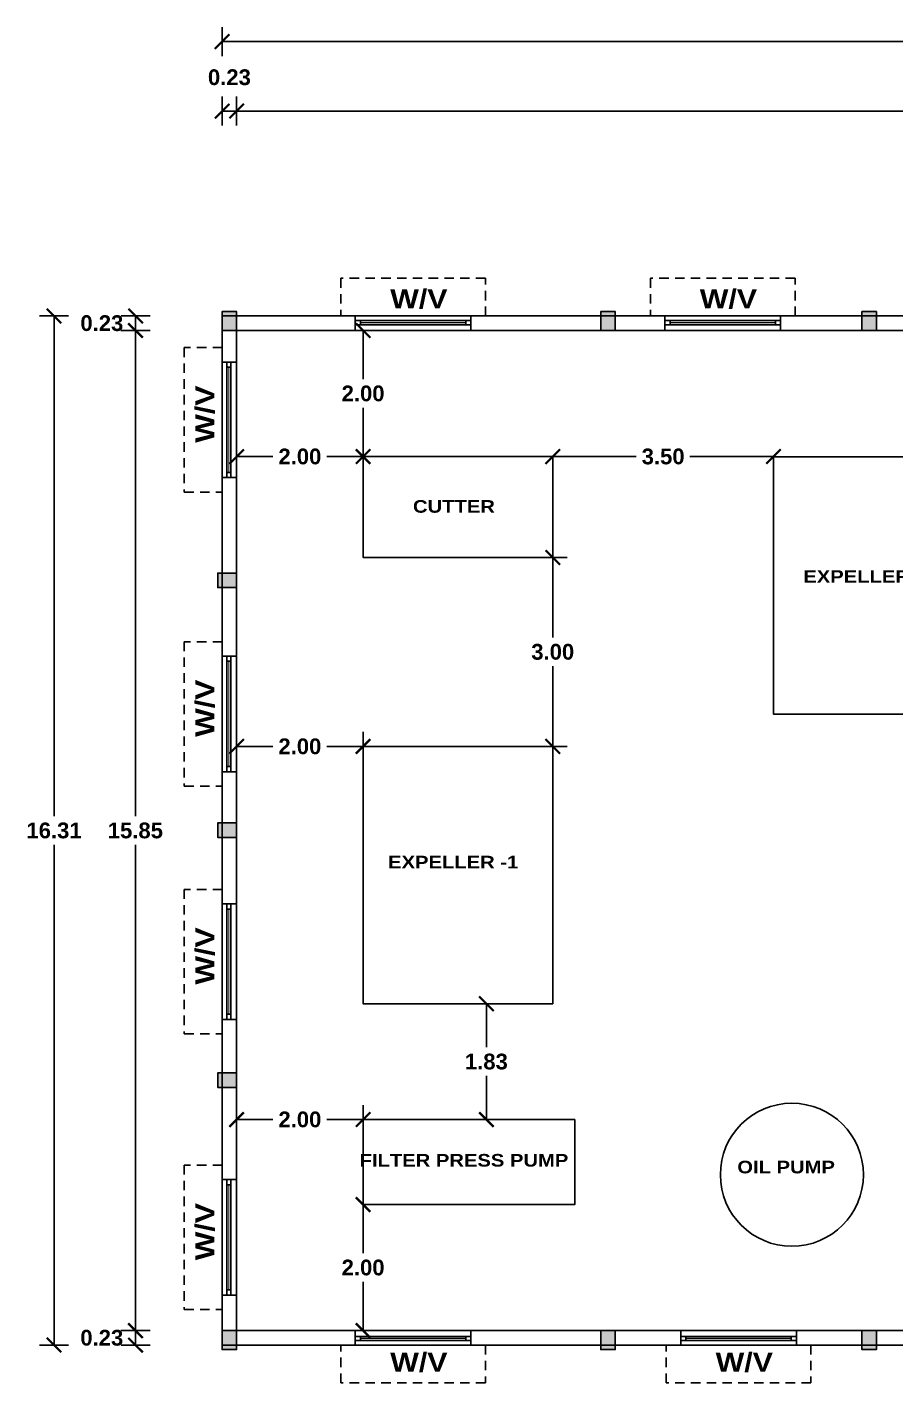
# Model space of a CAD drawing. Header units: metres. Extents: x 743 to 2261, y -742 to 557.
# Drawn here: x 2101.76 to 2115.52, y -720.45 to -698.96 of the extents above; entities that cross this region are included whole.
import ezdxf

# ---------------------------------------------------------------- set-up
doc = ezdxf.new("R2010")
doc.units = ezdxf.units.M
doc.linetypes.add('HIDDEN2', pattern=[0.1875, 0.125, -0.0625])
doc.styles.add('CEN-GOT', font='arialbd.ttf')
doc.styles.add('CGR', font='ariblk.ttf')
doc.styles.add('kavi', font='ARLRDBD.TTF')
doc.dimstyles.new('kavi', dxfattribs={"dimtxt": 0.11, "dimasz": 0.23, "dimexe": 0.18, "dimexo": 0.0625, "dimgap": 0.09, "dimtad": 0, "dimtih": 1, "dimtoh": 1, "dimzin": 0, "dimdsep": 46, "dimtxsty": 'kavi', "dimblk": 'ARCHTICK', "dimcen": 0.09, "dimse1": 1, "dimse2": 1, "dimadec": 0, "dimazin": 0, "dimtfac": 1, "dimtofl": 0, "dimtmove": 0, "dimatfit": 3, "dimldrblk": 'ARCHTICK', "dimfxl": 0, "dimtolj": 1, "dimtzin": 0, "dimarcsym": 0})

# ---------------------------------------------------------------- blocks, each defined once
blk = doc.blocks.new('_ArchTick')
at = {"color": 0, "linetype": 'ByBlock', "const_width": 0.15}
blk.add_lwpolyline([(-0.5, -0.5), (0.5, 0.5)], dxfattribs=at)
blk = doc.blocks.new('*D281')
at = {"color": 7, "linetype": 'ByBlock', "lineweight": -2}
for p, q in [((2104.851, -700.523), (2104.851, -700.063)), ((2105.081, -700.523), (2105.081, -700.063)), ((2104.851, -700.293), (2105.081, -700.293))]:
    blk.add_line(p, q, dxfattribs=at)
at = {"layer": 'Defpoints', "color": 0, "linetype": 'ByBlock'}
for p in [(2105.081, -700.293), (2104.851, -704.719), (2105.081, -704.719)]:
    blk.add_point(p, dxfattribs=at)
at = {"color": 7, "linetype": 'ByBlock', "lineweight": -2, "xscale": 0.23, "yscale": 0.23, "zscale": 0.23, "rotation": 180}
blk.add_blockref('_ArchTick', (2104.851, -700.293), dxfattribs=at)
at = {"color": 7, "linetype": 'ByBlock', "lineweight": -2, "xscale": 0.23, "yscale": 0.23, "zscale": 0.23}
blk.add_blockref('_ArchTick', (2105.081, -700.293), dxfattribs=at)
at = {"color": 0, "linetype": 'ByBlock', "insert": (2104.966, -699.758), "char_height": 0.25, "attachment_point": 5, "style": 'CEN-GOT'}
blk.add_mtext('\\A1;0.23', dxfattribs=at)
blk = doc.blocks.new('*D282')
at = {"color": 7, "lineweight": -2}
for p, q in [((2105.081, -700.523), (2105.081, -700.063)), ((2135.561, -700.523), (2135.561, -700.063)), ((2105.081, -700.293), (2119.798, -700.293)), ((2135.561, -700.293), (2120.843, -700.293))]:
    blk.add_line(p, q, dxfattribs=at)
at = {"layer": 'Defpoints', "color": 0}
for p in [(2135.561, -700.293), (2135.561, -704.298), (2105.081, -704.719)]:
    blk.add_point(p, dxfattribs=at)
at = {"color": 7, "lineweight": -2, "xscale": 0.23, "yscale": 0.23, "zscale": 0.23, "rotation": 180}
blk.add_blockref('_ArchTick', (2105.081, -700.293), dxfattribs=at)
at = {"color": 7, "lineweight": -2, "xscale": 0.23, "yscale": 0.23, "zscale": 0.23}
blk.add_blockref('_ArchTick', (2135.561, -700.293), dxfattribs=at)
at = {"color": 0, "insert": (2120.321, -700.293), "char_height": 0.25, "attachment_point": 5, "style": 'CEN-GOT'}
blk.add_mtext('\\A1;30.48', dxfattribs=at)
blk = doc.blocks.new('*D283')
at = {"color": 7, "lineweight": -2}
for p, q in [((2104.851, -699.422), (2104.851, -698.962)), ((2135.791, -699.422), (2135.791, -698.962)), ((2104.851, -699.192), (2119.794, -699.192)), ((2135.791, -699.192), (2120.847, -699.192))]:
    blk.add_line(p, q, dxfattribs=at)
at = {"layer": 'Defpoints', "color": 0}
for p in [(2135.791, -699.192), (2104.851, -705.098), (2135.791, -705.098)]:
    blk.add_point(p, dxfattribs=at)
at = {"color": 7, "lineweight": -2, "xscale": 0.23, "yscale": 0.23, "zscale": 0.23, "rotation": 180}
blk.add_blockref('_ArchTick', (2104.851, -699.192), dxfattribs=at)
at = {"color": 7, "lineweight": -2, "xscale": 0.23, "yscale": 0.23, "zscale": 0.23}
blk.add_blockref('_ArchTick', (2135.791, -699.192), dxfattribs=at)
at = {"color": 0, "insert": (2120.321, -699.192), "char_height": 0.25, "attachment_point": 5, "style": 'CEN-GOT'}
blk.add_mtext('\\A1;30.94', dxfattribs=at)
blk = doc.blocks.new('*D344')
at = {"color": 7, "lineweight": -2}
for p, q in [((2102.419, -703.54), (2101.959, -703.54)), ((2102.189, -703.54), (2102.189, -711.468)), ((2102.189, -719.85), (2102.189, -711.923)), ((2102.419, -719.85), (2101.959, -719.85))]:
    blk.add_line(p, q, dxfattribs=at)
at = {"layer": 'Defpoints', "color": 0}
for p in [(2109.691, -703.54), (2102.189, -719.85), (2109.691, -719.85)]:
    blk.add_point(p, dxfattribs=at)
at = {"color": 7, "lineweight": -2, "xscale": 0.23, "yscale": 0.23, "zscale": 0.23}
for p, rotation in [((2102.189, -703.54), 90), ((2102.189, -719.85), 270)]:
    blk.add_blockref('_ArchTick', p, dxfattribs=dict(at, rotation=rotation))
at = {"color": 0, "insert": (2102.189, -711.695), "char_height": 0.25, "attachment_point": 5, "style": 'CEN-GOT'}
blk.add_mtext('\\A1;16.31', dxfattribs=at)
blk = doc.blocks.new('*D345')
at = {"color": 7, "lineweight": -2}
for p, q in [((2103.711, -703.54), (2103.251, -703.54)), ((2103.481, -703.54), (2103.481, -703.77)), ((2103.711, -703.77), (2103.251, -703.77))]:
    blk.add_line(p, q, dxfattribs=at)
at = {"layer": 'Defpoints', "color": 0}
for p in [(2105.432, -703.54), (2103.481, -703.77), (2105.432, -703.77)]:
    blk.add_point(p, dxfattribs=at)
at = {"color": 7, "lineweight": -2, "xscale": 0.23, "yscale": 0.23, "zscale": 0.23}
for p, rotation in [((2103.481, -703.54), 90), ((2103.481, -703.77), 270)]:
    blk.add_blockref('_ArchTick', p, dxfattribs=dict(at, rotation=rotation))
at = {"color": 0, "insert": (2102.946, -703.655), "char_height": 0.25, "attachment_point": 5, "style": 'CEN-GOT'}
blk.add_mtext('\\A1;0.23', dxfattribs=at)
blk = doc.blocks.new('*D346')
at = {"color": 7, "lineweight": -2}
for p, q in [((2103.707, -703.77), (2103.247, -703.77)), ((2103.477, -703.77), (2103.477, -711.467)), ((2103.477, -719.62), (2103.477, -711.923)), ((2103.707, -719.62), (2103.247, -719.62))]:
    blk.add_line(p, q, dxfattribs=at)
at = {"layer": 'Defpoints', "color": 0}
for p in [(2105.428, -703.77), (2103.477, -719.62), (2105.438, -719.62)]:
    blk.add_point(p, dxfattribs=at)
at = {"color": 7, "lineweight": -2, "xscale": 0.23, "yscale": 0.23, "zscale": 0.23}
for p, rotation in [((2103.477, -703.77), 90), ((2103.477, -719.62), 270)]:
    blk.add_blockref('_ArchTick', p, dxfattribs=dict(at, rotation=rotation))
at = {"color": 0, "insert": (2103.477, -711.695), "char_height": 0.25, "attachment_point": 5, "style": 'CEN-GOT'}
blk.add_mtext('\\A1;15.85', dxfattribs=at)
blk = doc.blocks.new('*D347')
at = {"color": 7, "lineweight": -2}
for p, q in [((2103.71, -719.62), (2103.25, -719.62)), ((2103.48, -719.62), (2103.48, -719.85)), ((2103.71, -719.85), (2103.25, -719.85))]:
    blk.add_line(p, q, dxfattribs=at)
at = {"layer": 'Defpoints', "color": 0}
for p in [(2105.438, -719.62), (2103.48, -719.85), (2105.383, -719.85)]:
    blk.add_point(p, dxfattribs=at)
at = {"color": 7, "lineweight": -2, "xscale": 0.23, "yscale": 0.23, "zscale": 0.23}
for p, rotation in [((2103.48, -719.62), 90), ((2103.48, -719.85), 270)]:
    blk.add_blockref('_ArchTick', p, dxfattribs=dict(at, rotation=rotation))
at = {"color": 0, "insert": (2102.945, -719.735), "char_height": 0.25, "attachment_point": 5, "style": 'CEN-GOT'}
blk.add_mtext('\\A1;0.23', dxfattribs=at)
blk = doc.blocks.new('*D351')
at = {"color": 7, "lineweight": -2}
for p, q in [((2105.081, -705.768), (2105.081, -705.998)), ((2105.081, -705.768), (2105.655, -705.768)), ((2107.083, -705.768), (2106.509, -705.768)), ((2107.083, -705.768), (2107.083, -705.998))]:
    blk.add_line(p, q, dxfattribs=at)
at = {"layer": 'Defpoints', "color": 0}
for p in [(2105.081, -705.768), (2105.081, -705.768), (2107.083, -705.768)]:
    blk.add_point(p, dxfattribs=at)
at = {"color": 7, "lineweight": -2, "xscale": 0.23, "yscale": 0.23, "zscale": 0.23, "rotation": 180}
blk.add_blockref('_ArchTick', (2105.081, -705.768), dxfattribs=at)
at = {"color": 7, "lineweight": -2, "xscale": 0.23, "yscale": 0.23, "zscale": 0.23}
blk.add_blockref('_ArchTick', (2107.083, -705.768), dxfattribs=at)
at = {"color": 0, "insert": (2106.082, -705.768), "char_height": 0.25, "attachment_point": 5, "style": 'CEN-GOT'}
blk.add_mtext('\\A1;2.00', dxfattribs=at)
blk = doc.blocks.new('*D352')
at = {"color": 7, "lineweight": -2}
for p, q in [((2107.083, -703.77), (2107.313, -703.77)), ((2107.083, -703.77), (2107.083, -704.541)), ((2107.083, -705.768), (2107.083, -704.997)), ((2107.083, -705.768), (2107.313, -705.768))]:
    blk.add_line(p, q, dxfattribs=at)
at = {"layer": 'Defpoints', "color": 0}
for p in [(2107.083, -703.77), (2107.083, -703.77), (2107.083, -705.768)]:
    blk.add_point(p, dxfattribs=at)
at = {"color": 7, "lineweight": -2, "xscale": 0.23, "yscale": 0.23, "zscale": 0.23}
for p, rotation in [((2107.083, -703.77), 90), ((2107.083, -705.768), 270)]:
    blk.add_blockref('_ArchTick', p, dxfattribs=dict(at, rotation=rotation))
at = {"color": 0, "insert": (2107.083, -704.769), "char_height": 0.25, "attachment_point": 5, "style": 'CEN-GOT'}
blk.add_mtext('\\A1;2.00', dxfattribs=at)
blk = doc.blocks.new('*D353')
at = {"color": 7, "lineweight": -2}
for p, q in [((2105.081, -710.362), (2105.081, -710.132)), ((2107.083, -710.362), (2107.083, -710.132)), ((2105.081, -710.362), (2105.655, -710.362)), ((2107.083, -710.362), (2106.509, -710.362))]:
    blk.add_line(p, q, dxfattribs=at)
at = {"layer": 'Defpoints', "color": 0}
for p in [(2105.081, -710.362), (2105.081, -710.362), (2107.083, -710.362)]:
    blk.add_point(p, dxfattribs=at)
at = {"color": 7, "lineweight": -2, "xscale": 0.23, "yscale": 0.23, "zscale": 0.23, "rotation": 180}
blk.add_blockref('_ArchTick', (2105.081, -710.362), dxfattribs=at)
at = {"color": 7, "lineweight": -2, "xscale": 0.23, "yscale": 0.23, "zscale": 0.23}
blk.add_blockref('_ArchTick', (2107.083, -710.362), dxfattribs=at)
at = {"color": 0, "insert": (2106.082, -710.362), "char_height": 0.25, "attachment_point": 5, "style": 'CEN-GOT'}
blk.add_mtext('\\A1;2.00', dxfattribs=at)
blk = doc.blocks.new('*D354')
at = {"color": 7, "lineweight": -2}
for p, q in [((2110.086, -707.367), (2110.316, -707.367)), ((2110.086, -707.367), (2110.086, -708.636)), ((2110.086, -710.362), (2110.086, -709.092)), ((2110.086, -710.362), (2110.316, -710.362))]:
    blk.add_line(p, q, dxfattribs=at)
at = {"layer": 'Defpoints', "color": 0}
for p in [(2110.086, -707.367), (2110.086, -710.362), (2110.086, -710.362)]:
    blk.add_point(p, dxfattribs=at)
at = {"color": 7, "lineweight": -2, "xscale": 0.23, "yscale": 0.23, "zscale": 0.23}
for p, rotation in [((2110.086, -707.367), 90), ((2110.086, -710.362), 270)]:
    blk.add_blockref('_ArchTick', p, dxfattribs=dict(at, rotation=rotation))
at = {"color": 0, "insert": (2110.086, -708.864), "char_height": 0.25, "attachment_point": 5, "style": 'CEN-GOT'}
blk.add_mtext('\\A1;3.00', dxfattribs=at)
blk = doc.blocks.new('*D355')
at = {"color": 7, "lineweight": -2}
for p, q in [((2110.086, -705.768), (2110.086, -705.998)), ((2110.086, -705.768), (2111.409, -705.768)), ((2113.582, -705.768), (2112.259, -705.768)), ((2113.582, -705.768), (2113.582, -705.998))]:
    blk.add_line(p, q, dxfattribs=at)
at = {"layer": 'Defpoints', "color": 0}
for p in [(2110.086, -705.768), (2113.582, -705.768), (2113.582, -705.768)]:
    blk.add_point(p, dxfattribs=at)
at = {"color": 7, "lineweight": -2, "xscale": 0.23, "yscale": 0.23, "zscale": 0.23, "rotation": 180}
blk.add_blockref('_ArchTick', (2110.086, -705.768), dxfattribs=at)
at = {"color": 7, "lineweight": -2, "xscale": 0.23, "yscale": 0.23, "zscale": 0.23}
blk.add_blockref('_ArchTick', (2113.582, -705.768), dxfattribs=at)
at = {"color": 0, "insert": (2111.834, -705.768), "char_height": 0.25, "attachment_point": 5, "style": 'CEN-GOT'}
blk.add_mtext('\\A1;3.50', dxfattribs=at)
blk = doc.blocks.new('*D361')
at = {"color": 7, "lineweight": -2}
for p, q in [((2105.081, -716.275), (2105.081, -716.045)), ((2107.083, -716.275), (2107.083, -716.045)), ((2105.081, -716.275), (2105.655, -716.275)), ((2107.083, -716.275), (2106.509, -716.275))]:
    blk.add_line(p, q, dxfattribs=at)
at = {"layer": 'Defpoints', "color": 0}
for p in [(2105.081, -716.275), (2105.081, -716.275), (2107.083, -716.275)]:
    blk.add_point(p, dxfattribs=at)
at = {"color": 7, "lineweight": -2, "xscale": 0.23, "yscale": 0.23, "zscale": 0.23, "rotation": 180}
blk.add_blockref('_ArchTick', (2105.081, -716.275), dxfattribs=at)
at = {"color": 7, "lineweight": -2, "xscale": 0.23, "yscale": 0.23, "zscale": 0.23}
blk.add_blockref('_ArchTick', (2107.083, -716.275), dxfattribs=at)
at = {"color": 0, "insert": (2106.082, -716.275), "char_height": 0.25, "attachment_point": 5, "style": 'CEN-GOT'}
blk.add_mtext('\\A1;2.00', dxfattribs=at)
blk = doc.blocks.new('*D362')
at = {"color": 7, "lineweight": -2}
for p, q in [((2107.083, -717.623), (2107.313, -717.623)), ((2107.083, -717.623), (2107.083, -718.394)), ((2107.083, -719.62), (2107.083, -718.849)), ((2107.083, -719.62), (2107.313, -719.62))]:
    blk.add_line(p, q, dxfattribs=at)
at = {"layer": 'Defpoints', "color": 0}
for p in [(2107.083, -717.623), (2107.083, -719.62), (2107.083, -719.62)]:
    blk.add_point(p, dxfattribs=at)
at = {"color": 7, "lineweight": -2, "xscale": 0.23, "yscale": 0.23, "zscale": 0.23}
for p, rotation in [((2107.083, -717.623), 90), ((2107.083, -719.62), 270)]:
    blk.add_blockref('_ArchTick', p, dxfattribs=dict(at, rotation=rotation))
at = {"color": 0, "insert": (2107.083, -718.622), "char_height": 0.25, "attachment_point": 5, "style": 'CEN-GOT'}
blk.add_mtext('\\A1;2.00', dxfattribs=at)
blk = doc.blocks.new('*D363')
at = {"color": 7, "lineweight": -2}
for p, q in [((2109.035, -714.441), (2109.265, -714.441)), ((2109.035, -714.441), (2109.035, -715.13)), ((2109.035, -716.275), (2109.035, -715.585)), ((2109.035, -716.275), (2109.265, -716.275))]:
    blk.add_line(p, q, dxfattribs=at)
at = {"layer": 'Defpoints', "color": 0}
for p in [(2108.974, -714.441), (2108.974, -716.275), (2109.035, -716.275)]:
    blk.add_point(p, dxfattribs=at)
at = {"color": 7, "lineweight": -2, "xscale": 0.23, "yscale": 0.23, "zscale": 0.23}
for p, rotation in [((2109.035, -714.441), 90), ((2109.035, -716.275), 270)]:
    blk.add_blockref('_ArchTick', p, dxfattribs=dict(at, rotation=rotation))
at = {"color": 0, "insert": (2109.035, -715.358), "char_height": 0.25, "attachment_point": 5, "style": 'CEN-GOT'}
blk.add_mtext('\\A1;1.83', dxfattribs=at)

msp = doc.modelspace()

# ---------------------------------------------------------------- hatches: boundary and pattern name
at = {"linetype": 'ByBlock'}
h = msp.add_hatch(color=7, dxfattribs=at)
h.dxf.hatch_style = 1
h.paths.add_polyline_path([(2105.081, -703.47), (2104.851, -703.47), (2104.851, -703.77), (2105.081, -703.77)])
h = msp.add_hatch(color=7, dxfattribs=at)
h.dxf.hatch_style = 1
h.paths.add_polyline_path([(2111.076, -703.47), (2110.846, -703.47), (2110.846, -703.77), (2111.076, -703.77)])
h = msp.add_hatch(color=7, dxfattribs=at)
h.dxf.hatch_style = 1
h.paths.add_polyline_path([(2115.211, -703.47), (2114.981, -703.47), (2114.981, -703.77), (2115.211, -703.77)])
h = msp.add_hatch(color=7, dxfattribs=at)
h.dxf.hatch_style = 1
h.paths.add_polyline_path([(2104.781, -707.615), (2104.781, -707.845), (2105.081, -707.845), (2105.081, -707.615)])
h = msp.add_hatch(color=7, dxfattribs=at)
h.dxf.hatch_style = 1
h.paths.add_polyline_path([(2104.781, -711.575), (2104.781, -711.805), (2105.081, -711.805), (2105.081, -711.575)])
h = msp.add_hatch(color=7, dxfattribs=at)
h.dxf.hatch_style = 1
h.paths.add_polyline_path([(2104.781, -715.535), (2104.781, -715.765), (2105.081, -715.765), (2105.081, -715.535)])
h = msp.add_hatch(color=7, dxfattribs=at)
h.dxf.hatch_style = 1
h.paths.add_polyline_path([(2105.081, -719.92), (2104.851, -719.92), (2104.851, -719.62), (2105.081, -719.62)])
h = msp.add_hatch(color=7, dxfattribs=at)
h.dxf.hatch_style = 1
h.paths.add_polyline_path([(2111.076, -719.92), (2110.846, -719.92), (2110.846, -719.62), (2111.076, -719.62)])
h = msp.add_hatch(color=7, dxfattribs=at)
h.dxf.hatch_style = 1
h.paths.add_polyline_path([(2115.211, -719.92), (2114.981, -719.92), (2114.981, -719.62), (2115.211, -719.62)])

# ---------------------------------------------------------------- linework, layer by layer
at = {"color": 7, "linetype": 'ByBlock'}
for p, q in [((2106.96, -703.77), (2106.96, -703.542)), ((2108.79, -703.614), (2106.96, -703.614)), ((2108.79, -703.678), (2106.96, -703.678)), ((2107.041, -703.614), (2107.041, -703.678)), ((2108.709, -703.678), (2108.709, -703.614)), ((2108.79, -703.77), (2108.79, -703.542)), ((2111.863, -703.77), (2111.863, -703.542)), ((2113.693, -703.614), (2111.863, -703.614)), ((2113.693, -703.678), (2111.863, -703.678)), ((2111.944, -703.614), (2111.944, -703.678)), ((2113.611, -703.678), (2113.611, -703.614)), ((2113.693, -703.77), (2113.693, -703.542)), ((2105.081, -704.272), (2104.852, -704.272)), ((2104.925, -704.272), (2104.925, -706.102)), ((2104.989, -704.272), (2104.989, -706.102)), ((2104.989, -704.353), (2104.925, -704.353)), ((2104.925, -706.021), (2104.989, -706.021)), ((2105.081, -706.102), (2104.852, -706.102)), ((2105.081, -708.932), (2104.852, -708.932)), ((2104.925, -708.932), (2104.925, -710.762)), ((2104.989, -709.013), (2104.925, -709.013)), ((2104.989, -708.932), (2104.989, -710.762)), ((2105.081, -710.762), (2104.852, -710.762)), ((2104.925, -710.681), (2104.989, -710.681)), ((2105.081, -712.858), (2104.852, -712.858)), ((2104.925, -712.858), (2104.925, -714.688)), ((2104.989, -712.858), (2104.989, -714.688)), ((2104.989, -712.939), (2104.925, -712.939)), ((2104.925, -714.607), (2104.989, -714.607)), ((2105.081, -714.688), (2104.852, -714.688)), ((2105.081, -717.227), (2104.852, -717.227)), ((2104.925, -717.227), (2104.925, -719.057)), ((2104.989, -717.227), (2104.989, -719.057)), ((2104.989, -717.309), (2104.925, -717.309)), ((2105.081, -719.057), (2104.852, -719.057)), ((2104.925, -718.976), (2104.989, -718.976)), ((2106.96, -719.62), (2106.96, -719.849)), ((2108.79, -719.712), (2106.96, -719.712)), ((2108.79, -719.776), (2106.96, -719.776)), ((2107.041, -719.776), (2107.041, -719.712)), ((2108.709, -719.712), (2108.709, -719.776)), ((2108.79, -719.62), (2108.79, -719.849)), ((2112.114, -719.62), (2112.114, -719.849)), ((2113.944, -719.712), (2112.114, -719.712)), ((2113.944, -719.776), (2112.114, -719.776)), ((2112.195, -719.776), (2112.195, -719.712)), ((2113.862, -719.712), (2113.862, -719.776)), ((2113.944, -719.62), (2113.944, -719.849))]:
    msp.add_line(p, q, dxfattribs=at)
at = {"color": 7, "linetype": 'HIDDEN2', "ltscale": 1.2}
for points in [[(2109.02, -703.542), (2109.02, -702.942), (2106.73, -702.942), (2106.73, -703.542)], [(2113.923, -703.542), (2113.923, -702.942), (2111.633, -702.942), (2111.633, -703.542)], [(2104.852, -704.042), (2104.252, -704.042), (2104.252, -706.332), (2104.852, -706.332)], [(2104.852, -708.702), (2104.252, -708.702), (2104.252, -710.992), (2104.852, -710.992)], [(2104.852, -712.628), (2104.252, -712.628), (2104.252, -714.918), (2104.852, -714.918)], [(2104.852, -716.997), (2104.252, -716.997), (2104.252, -719.287), (2104.852, -719.287)], [(2109.02, -719.849), (2109.02, -720.449), (2106.73, -720.449), (2106.73, -719.849)], [(2114.174, -719.849), (2114.174, -720.449), (2111.884, -720.449), (2111.884, -719.849)]]:
    msp.add_lwpolyline(points, dxfattribs=at)
at = {"color": 7, "linetype": 'ByBlock'}
for points in [[(2105.081, -703.77), (2105.081, -703.47), (2104.851, -703.47), (2104.851, -703.77), (2105.081, -703.77)], [(2111.076, -703.77), (2111.076, -703.47), (2110.846, -703.47), (2110.846, -703.77), (2111.076, -703.77)], [(2115.211, -703.77), (2115.211, -703.47), (2114.981, -703.47), (2114.981, -703.77), (2115.211, -703.77)], [(2105.081, -707.615), (2104.781, -707.615), (2104.781, -707.845), (2105.081, -707.845), (2105.081, -707.615)], [(2105.081, -711.575), (2104.781, -711.575), (2104.781, -711.805), (2105.081, -711.805), (2105.081, -711.575)], [(2105.081, -715.535), (2104.781, -715.535), (2104.781, -715.765), (2105.081, -715.765), (2105.081, -715.535)], [(2105.081, -719.62), (2105.081, -719.92), (2104.851, -719.92), (2104.851, -719.62), (2105.081, -719.62)], [(2111.076, -719.62), (2111.076, -719.92), (2110.846, -719.92), (2110.846, -719.62), (2111.076, -719.62)], [(2115.211, -719.62), (2115.211, -719.92), (2114.981, -719.92), (2114.981, -719.62), (2115.211, -719.62)]]:
    msp.add_lwpolyline(points, dxfattribs=at)
at = {"color": 7}
for points in [[(2132.825, -703.54), (2104.851, -703.54), (2104.851, -719.85), (2132.825, -719.85)], [(2132.825, -703.77), (2105.081, -703.77), (2105.081, -719.62), (2132.825, -719.62)]]:
    msp.add_lwpolyline(points, dxfattribs=at)
for points in [[(2104.851, -703.54), (2135.791, -703.54), (2135.791, -719.85), (2104.851, -719.85)], [(2107.083, -705.768), (2110.086, -705.768), (2110.086, -707.367), (2107.083, -707.367)], [(2113.582, -705.772), (2116.585, -705.772), (2116.585, -709.851), (2113.582, -709.851)], [(2107.083, -710.362), (2110.086, -710.362), (2110.086, -714.441), (2107.083, -714.441)], [(2107.083, -716.275), (2110.435, -716.275), (2110.435, -717.623), (2107.083, -717.623)]]:
    msp.add_lwpolyline(points, close=True, dxfattribs=at)
at = {"color": 7, "linetype": 'ByBlock', "const_width": 0.0191}
for points in [[(2108.709, -703.646), (2107.041, -703.646)], [(2113.611, -703.646), (2111.944, -703.646)], [(2104.957, -704.353), (2104.957, -706.021)], [(2104.957, -709.013), (2104.957, -710.681)], [(2104.957, -712.939), (2104.957, -714.607)], [(2104.957, -717.309), (2104.957, -718.976)], [(2108.709, -719.744), (2107.041, -719.744)], [(2113.862, -719.744), (2112.195, -719.744)]]:
    msp.add_lwpolyline(points, dxfattribs=at)
at = {"color": 7}
msp.add_circle((2113.873, -717.15), 1.133, dxfattribs=at)

# ---------------------------------------------------------------- texts
at = {"color": 7, "ltscale": 1.5, "style": 'CGR'}
for p in [(2107.513, -703.419), (2112.415, -703.419), (2107.513, -720.272), (2112.666, -720.272)]:
    msp.add_text('W/V', height=0.3, dxfattribs=at).set_placement(p)
for p in [(2104.729, -705.549), (2104.729, -710.21), (2104.729, -714.136), (2104.729, -718.505)]:
    msp.add_text('W/V', height=0.3, rotation=90, dxfattribs=at).set_placement(p)
at = {"color": 7, "lineweight": 40, "char_height": 0.2, "attachment_point": 1, "style": 'CGR'}
for s, insert, width in [('{\\W7.9881;  }CUTTER', (2106.454, -706.458), 4.23745), ('{\\W6.12537;  }EXPELLER -2', (2112.965, -707.569), 4.23745), ('{\\W6.22383;  }EXPELLER -1', (2106.373, -712.095), 4.23745), ('{\\W9.32999;   }FILTER PRESS PUMP', (2104.541, -716.821), 8.39663), ('{\\W9.25664;    }OIL PUMP', (2109.719, -716.928), 8.39663)]:
    msp.add_mtext(s, dxfattribs=dict(at, insert=insert, width=width))

# ---------------------------------------------------------------- dimensions: what is measured, and where the dimension line sits
at = {"color": 7}
for base, p1, p2, picture, middle in [((2135.791, -699.192), (2104.851, -705.098), (2135.791, -705.098), '*D283', (2120.321, -699.192)), ((2135.561, -700.293), (2105.081, -704.719), (2135.561, -704.298), '*D282', (2120.321, -700.293)), ((2105.081, -705.768), (2107.083, -705.768), (2105.081, -705.768), '*D351', (2106.082, -705.768)), ((2113.582, -705.768), (2110.086, -705.768), (2113.582, -705.768), '*D355', (2111.834, -705.768)), ((2105.081, -710.362), (2107.083, -710.362), (2105.081, -710.362), '*D353', (2106.082, -710.362)), ((2105.081, -716.275), (2107.083, -716.275), (2105.081, -716.275), '*D361', (2106.082, -716.275))]:
    dim = msp.add_linear_dim(base=base, p1=p1, p2=p2, dimstyle='kavi', override={"dimtxt": 0.25, "dimexe": 0.23, "dimexo": 0.23, "dimgap": 0.1, "dimtxsty": 'CEN-GOT', "dimse1": 0, "dimse2": 0, "dimclrd": 7, "dimclre": 7, "dimtmove": 2, "dimfxl": 0.23, "dimfxlon": 1}, dxfattribs=at)
    dim.commit()
    dim.dimension.update_dxf_attribs({"geometry": picture, "text_midpoint": middle})
at = {"color": 7, "linetype": 'ByBlock'}
dim = msp.add_linear_dim(base=(2105.081, -700.293), p1=(2104.851, -704.719), p2=(2105.081, -704.719), dimstyle='kavi', override={"dimtxt": 0.25, "dimexe": 0.23, "dimexo": 0.23, "dimgap": 0.1, "dimtxsty": 'CEN-GOT', "dimse1": 0, "dimse2": 0, "dimclrd": 7, "dimclre": 7, "dimtmove": 2, "dimfxl": 0.23, "dimfxlon": 1}, dxfattribs=at)
dim.commit()
dim.dimension.update_dxf_attribs({"geometry": '*D281', "text_midpoint": (2104.966, -699.758)})
at = {"color": 7}
for base, p1, p2, picture, middle in [((2102.189, -719.85), (2109.691, -703.54), (2109.691, -719.85), '*D344', (2102.189, -711.695)), ((2103.481, -703.77), (2105.432, -703.54), (2105.432, -703.77), '*D345', (2102.946, -703.655)), ((2103.477, -719.62), (2105.428, -703.77), (2105.438, -719.62), '*D346', (2103.477, -711.695)), ((2107.083, -703.77), (2107.083, -705.768), (2107.083, -703.77), '*D352', (2107.083, -704.769)), ((2110.0863, -710.3616), (2110.0863, -707.3665), (2110.0863, -710.3616), '*D354', (2110.0863, -708.8641)), ((2109.035, -716.275), (2108.974, -714.441), (2108.974, -716.275), '*D363', (2109.035, -715.358)), ((2107.083, -719.62), (2107.083, -717.623), (2107.083, -719.62), '*D362', (2107.083, -718.622)), ((2103.48, -719.85), (2105.438, -719.62), (2105.383, -719.85), '*D347', (2102.945, -719.735))]:
    dim = msp.add_linear_dim(base=base, p1=p1, p2=p2, angle=90, dimstyle='kavi', override={"dimtxt": 0.25, "dimexe": 0.23, "dimexo": 0.23, "dimgap": 0.1, "dimtxsty": 'CEN-GOT', "dimse1": 0, "dimse2": 0, "dimclrd": 7, "dimclre": 7, "dimtmove": 2, "dimfxl": 0.23, "dimfxlon": 1}, dxfattribs=at)
    dim.commit()
    dim.dimension.update_dxf_attribs({"geometry": picture, "text_midpoint": middle})

doc.saveas('drawing.dxf')
